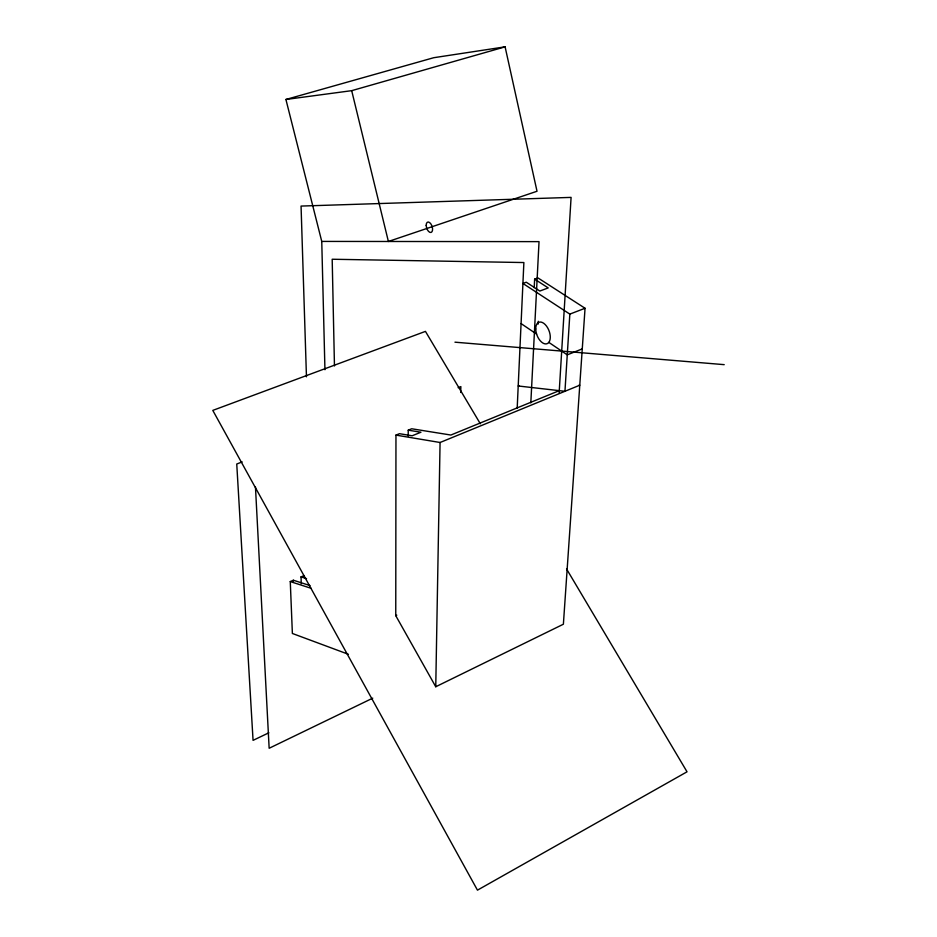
<?xml version="1.0" encoding="UTF-8"?>
<svg xmlns="http://www.w3.org/2000/svg" width="937" height="937" viewBox="0 0 937 937"><rect width="100%" height="100%" fill="white"/><g stroke="black" fill="none" stroke-linecap="round" stroke-linejoin="round"><path stroke-width="1.41" d="M534.207 287.729L534.64 279.144L537.967 277.926L585.051 308.261L563.383 624.218L435.752 686.751L395.754 615.668L395.964 435.108L399.478 433.69L412.139 435.787L420.947 432.226L408.227 430.177L408.204 435.986M435.752 686.751L440.074 442.498L579.769 385.212L579.066 385.142M460.711 392.451L460.863 386.594L458.146 387.672M517.177 408.415L523.877 262.547L332.19 259.244L334.462 365.957M530.822 402.863L539.033 241.629L321.754 241.418L285.914 99.474L433.749 57.707L505.102 46.85L537.018 191.253L388.387 241.477L351.691 90.666L285.914 99.474M538.107 324.132L538.248 321.262M559.155 392.626L571.09 197.391L301.058 206.07L306.458 376.803M534.64 279.144L548.215 287.917L539.829 291.044L526.278 282.224L522.916 283.454L569.837 314.106L564.952 391.291L518.208 385.985L519.215 385.587M372.762 698.147L269.153 748.265L255.461 486.959M268.86 732.793L253.06 740.359L236.745 464.026L242.191 461.906M395.754 615.668L396.784 615.187M348.365 654.272L292.379 633.471L290.271 581.572L293.351 580.226L310.042 585.59M301.281 583.681L301.035 576.887L304.103 575.564M559.272 390.647L450.884 435.037L411.718 428.771L408.227 430.177M582.264 348.892L567.248 354.854L548.824 342.38M569.837 314.106L585.051 308.261M351.691 90.666L505.102 46.85M454.96 342.181L724.207 364.657M395.964 435.108L440.074 442.498M301.035 576.887L306.551 578.633M290.271 581.572L311.084 588.295M521.077 323.581L536.608 334.111M480.33 423.782L425.445 331.382L212.793 410.394L477.46 890.15L687.032 771.807L566.569 568.982M293.351 580.226L293.386 581.198M321.754 241.418L324.94 369.717M426.194 225.36A5.446 2.846 71.7 0 0 431.055 232.446A5.446 2.846 71.7 0 0 430.938 223.978A5.446 2.846 71.7 0 0 426.194 225.36M535.741 328.969A11.467 6.418 69 0 0 546.74 343.809A11.467 6.418 69 0 0 546.54 326.135A11.467 6.418 69 0 0 535.741 328.969"/></g></svg>
